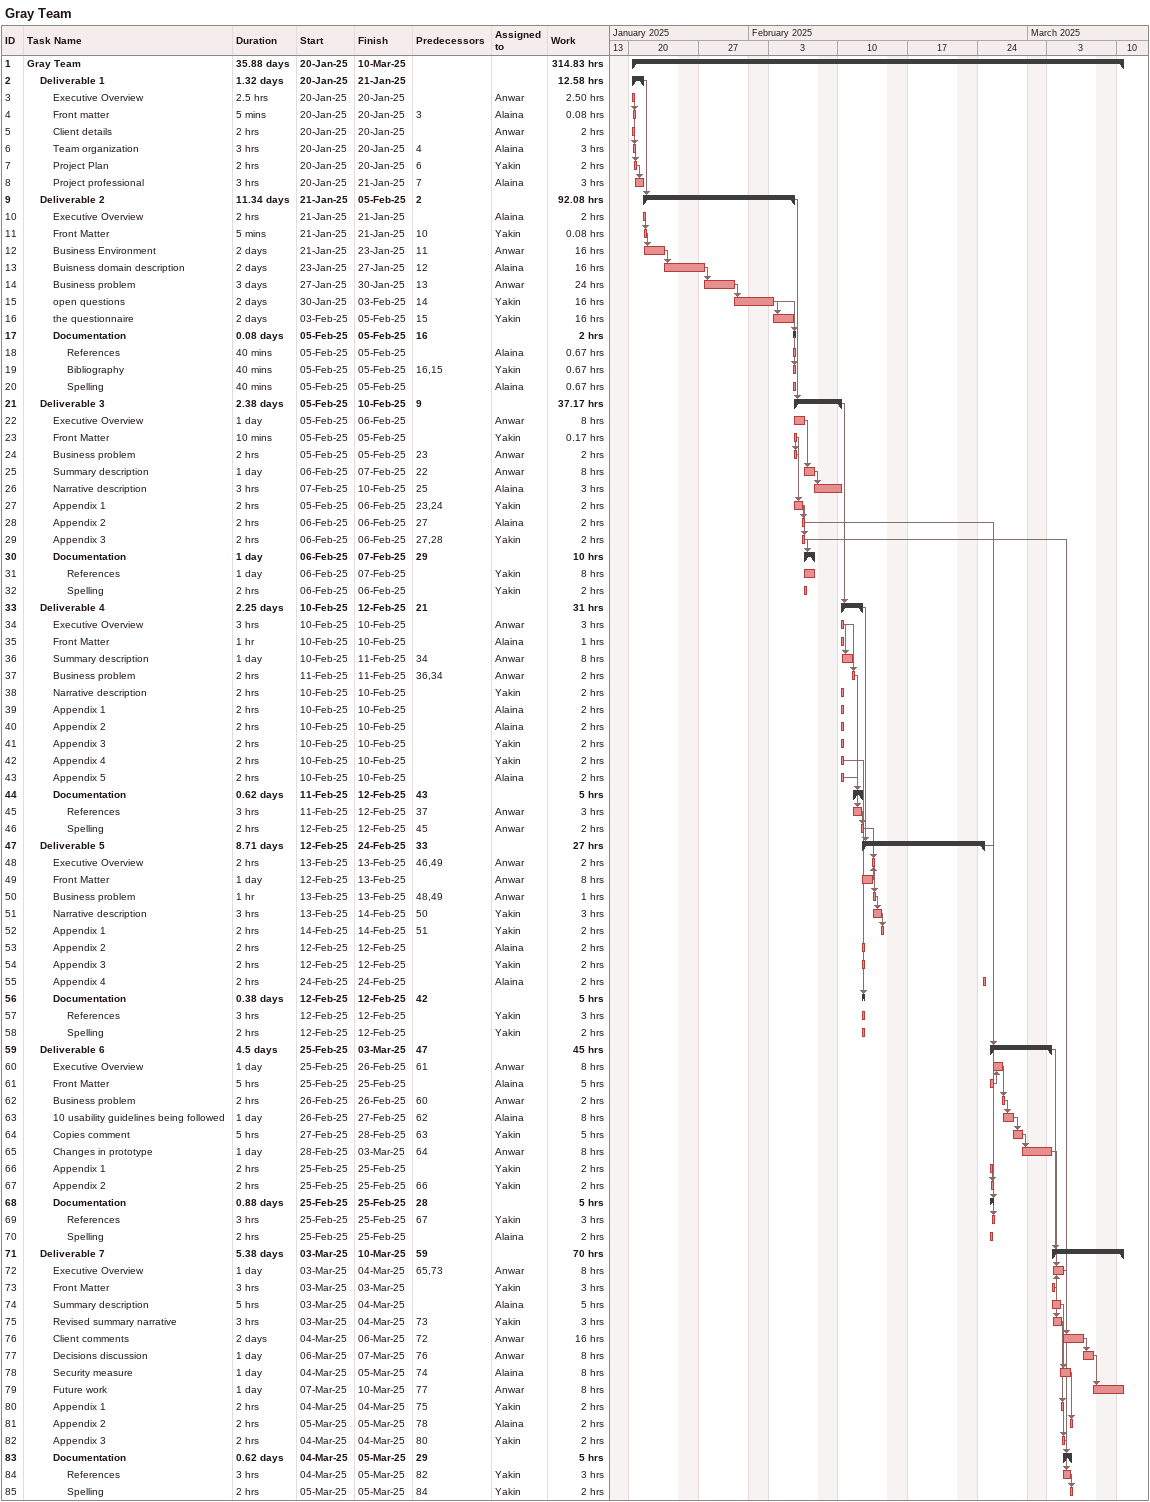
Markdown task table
Gray Team

| ID | Level | Task | Duration | Start | Finish | Predecessors | Resources | Work (h) |
|---|---|---|---|---|---|---|---|---|
| 1 | 1 | **Gray Team** | 35.88d | 2025-01-20 | 2025-03-10 |  |  | 314.83 |
| 2 | 2 | **Deliverable 1** | 1.32d | 2025-01-20 | 2025-01-21 |  |  | 12.58 |
| 3 | 3 | Executive Overview | 2.5h | 2025-01-20 | 2025-01-20 |  | Anwar | 2.50 |
| 4 | 3 | Front matter | 5min | 2025-01-20 | 2025-01-20 | 3 | Alaina | 0.08 |
| 5 | 3 | Client details | 2h | 2025-01-20 | 2025-01-20 |  | Anwar | 2 |
| 6 | 3 | Team organization | 3h | 2025-01-20 | 2025-01-20 | 4 | Alaina | 3 |
| 7 | 3 | Project Plan | 2h | 2025-01-20 | 2025-01-20 | 6 | Yakin | 2 |
| 8 | 3 | Project professional | 3h | 2025-01-20 | 2025-01-21 | 7 | Alaina | 3 |
| 9 | 2 | **Deliverable 2** | 11.34d | 2025-01-21 | 2025-02-05 | 2 |  | 92.08 |
| 10 | 3 | Executive Overview | 2h | 2025-01-21 | 2025-01-21 |  | Alaina | 2 |
| 11 | 3 | Front Matter | 5min | 2025-01-21 | 2025-01-21 | 10 | Yakin | 0.08 |
| 12 | 3 | Business Environment | 2d | 2025-01-21 | 2025-01-23 | 11 | Anwar | 16 |
| 13 | 3 | Buisness domain description | 2d | 2025-01-23 | 2025-01-27 | 12 | Alaina | 16 |
| 14 | 3 | Business problem | 3d | 2025-01-27 | 2025-01-30 | 13 | Anwar | 24 |
| 15 | 3 | open questions | 2d | 2025-01-30 | 2025-02-03 | 14 | Yakin | 16 |
| 16 | 3 | the questionnaire | 2d | 2025-02-03 | 2025-02-05 | 15 | Yakin | 16 |
| 17 | 3 | **Documentation** | 0.08d | 2025-02-05 | 2025-02-05 | 16 |  | 2 |
| 18 | 4 | References | 40min | 2025-02-05 | 2025-02-05 |  | Alaina | 0.67 |
| 19 | 4 | Bibliography | 40min | 2025-02-05 | 2025-02-05 | 16, 15 | Yakin | 0.67 |
| 20 | 4 | Spelling | 40min | 2025-02-05 | 2025-02-05 |  | Alaina | 0.67 |
| 21 | 2 | **Deliverable 3** | 2.38d | 2025-02-05 | 2025-02-10 | 9 |  | 37.17 |
| 22 | 3 | Executive Overview | 1d | 2025-02-05 | 2025-02-06 |  | Anwar | 8 |
| 23 | 3 | Front Matter | 10min | 2025-02-05 | 2025-02-05 |  | Yakin | 0.17 |
| 24 | 3 | Business problem | 2h | 2025-02-05 | 2025-02-05 | 23 | Anwar | 2 |
| 25 | 3 | Summary description | 1d | 2025-02-06 | 2025-02-07 | 22 | Anwar | 8 |
| 26 | 3 | Narrative description | 3h | 2025-02-07 | 2025-02-10 | 25 | Alaina | 3 |
| 27 | 3 | Appendix 1 | 2h | 2025-02-05 | 2025-02-06 | 23, 24 | Yakin | 2 |
| 28 | 3 | Appendix 2 | 2h | 2025-02-06 | 2025-02-06 | 27 | Alaina | 2 |
| 29 | 3 | Appendix 3 | 2h | 2025-02-06 | 2025-02-06 | 27, 28 | Yakin | 2 |
| 30 | 3 | **Documentation** | 1d | 2025-02-06 | 2025-02-07 | 29 |  | 10 |
| 31 | 4 | References | 1d | 2025-02-06 | 2025-02-07 |  | Yakin | 8 |
| 32 | 4 | Spelling | 2h | 2025-02-06 | 2025-02-06 |  | Yakin | 2 |
| 33 | 2 | **Deliverable 4** | 2.25d | 2025-02-10 | 2025-02-12 | 21 |  | 31 |
| 34 | 3 | Executive Overview | 3h | 2025-02-10 | 2025-02-10 |  | Anwar | 3 |
| 35 | 3 | Front Matter | 1h | 2025-02-10 | 2025-02-10 |  | Alaina | 1 |
| 36 | 3 | Summary description | 1d | 2025-02-10 | 2025-02-11 | 34 | Anwar | 8 |
| 37 | 3 | Business problem | 2h | 2025-02-11 | 2025-02-11 | 36, 34 | Anwar | 2 |
| 38 | 3 | Narrative description | 2h | 2025-02-10 | 2025-02-10 |  | Yakin | 2 |
| 39 | 3 | Appendix 1 | 2h | 2025-02-10 | 2025-02-10 |  | Alaina | 2 |
| 40 | 3 | Appendix 2 | 2h | 2025-02-10 | 2025-02-10 |  | Alaina | 2 |
| 41 | 3 | Appendix 3 | 2h | 2025-02-10 | 2025-02-10 |  | Yakin | 2 |
| 42 | 3 | Appendix 4 | 2h | 2025-02-10 | 2025-02-10 |  | Yakin | 2 |
| 43 | 3 | Appendix 5 | 2h | 2025-02-10 | 2025-02-10 |  | Alaina | 2 |
| 44 | 3 | **Documentation** | 0.62d | 2025-02-11 | 2025-02-12 | 43 |  | 5 |
| 45 | 4 | References | 3h | 2025-02-11 | 2025-02-12 | 37 | Anwar | 3 |
| 46 | 4 | Spelling | 2h | 2025-02-12 | 2025-02-12 | 45 | Anwar | 2 |
| 47 | 2 | **Deliverable 5** | 8.71d | 2025-02-12 | 2025-02-24 | 33 |  | 27 |
| 48 | 3 | Executive Overview | 2h | 2025-02-13 | 2025-02-13 | 46, 49 | Anwar | 2 |
| 49 | 3 | Front Matter | 1d | 2025-02-12 | 2025-02-13 |  | Anwar | 8 |
| 50 | 3 | Business problem | 1h | 2025-02-13 | 2025-02-13 | 48, 49 | Anwar | 1 |
| 51 | 3 | Narrative description | 3h | 2025-02-13 | 2025-02-14 | 50 | Yakin | 3 |
| 52 | 3 | Appendix 1 | 2h | 2025-02-14 | 2025-02-14 | 51 | Yakin | 2 |
| 53 | 3 | Appendix 2 | 2h | 2025-02-12 | 2025-02-12 |  | Alaina | 2 |
| 54 | 3 | Appendix 3 | 2h | 2025-02-12 | 2025-02-12 |  | Yakin | 2 |
| 55 | 3 | Appendix 4 | 2h | 2025-02-24 | 2025-02-24 |  | Alaina | 2 |
| 56 | 3 | **Documentation** | 0.38d | 2025-02-12 | 2025-02-12 | 42 |  | 5 |
| 57 | 4 | References | 3h | 2025-02-12 | 2025-02-12 |  | Yakin | 3 |
| 58 | 4 | Spelling | 2h | 2025-02-12 | 2025-02-12 |  | Yakin | 2 |
| 59 | 2 | **Deliverable 6** | 4.5d | 2025-02-25 | 2025-03-03 | 47 |  | 45 |
| 60 | 3 | Executive Overview | 1d | 2025-02-25 | 2025-02-26 | 61 | Anwar | 8 |
| 61 | 3 | Front Matter | 5h | 2025-02-25 | 2025-02-25 |  | Alaina | 5 |
| 62 | 3 | Business problem | 2h | 2025-02-26 | 2025-02-26 | 60 | Anwar | 2 |
| 63 | 3 | 10 usability guidelines being followed | 1d | 2025-02-26 | 2025-02-27 | 62 | Alaina | 8 |
| 64 | 3 | Copies comment | 5h | 2025-02-27 | 2025-02-28 | 63 | Yakin | 5 |
| 65 | 3 | Changes in prototype | 1d | 2025-02-28 | 2025-03-03 | 64 | Anwar | 8 |
| 66 | 3 | Appendix 1 | 2h | 2025-02-25 | 2025-02-25 |  | Yakin | 2 |
| 67 | 3 | Appendix 2 | 2h | 2025-02-25 | 2025-02-25 | 66 | Yakin | 2 |
| 68 | 3 | **Documentation** | 0.88d | 2025-02-25 | 2025-02-25 | 28 |  | 5 |
| 69 | 4 | References | 3h | 2025-02-25 | 2025-02-25 | 67 | Yakin | 3 |
| 70 | 4 | Spelling | 2h | 2025-02-25 | 2025-02-25 |  | Alaina | 2 |
| 71 | 2 | **Deliverable 7** | 5.38d | 2025-03-03 | 2025-03-10 | 59 |  | 70 |
| 72 | 3 | Executive Overview | 1d | 2025-03-03 | 2025-03-04 | 65, 73 | Anwar | 8 |
| 73 | 3 | Front Matter | 3h | 2025-03-03 | 2025-03-03 |  | Yakin | 3 |
| 74 | 3 | Summary description | 5h | 2025-03-03 | 2025-03-04 |  | Alaina | 5 |
| 75 | 3 | Revised summary narrative | 3h | 2025-03-03 | 2025-03-04 | 73 | Yakin | 3 |
| 76 | 3 | Client comments | 2d | 2025-03-04 | 2025-03-06 | 72 | Anwar | 16 |
| 77 | 3 | Decisions discussion | 1d | 2025-03-06 | 2025-03-07 | 76 | Anwar | 8 |
| 78 | 3 | Security measure | 1d | 2025-03-04 | 2025-03-05 | 74 | Alaina | 8 |
| 79 | 3 | Future work | 1d | 2025-03-07 | 2025-03-10 | 77 | Anwar | 8 |
| 80 | 3 | Appendix 1 | 2h | 2025-03-04 | 2025-03-04 | 75 | Yakin | 2 |
| 81 | 3 | Appendix 2 | 2h | 2025-03-05 | 2025-03-05 | 78 | Alaina | 2 |
| 82 | 3 | Appendix 3 | 2h | 2025-03-04 | 2025-03-04 | 80 | Yakin | 2 |
| 83 | 3 | **Documentation** | 0.62d | 2025-03-04 | 2025-03-05 | 29 |  | 5 |
| 84 | 4 | References | 3h | 2025-03-04 | 2025-03-05 | 82 | Yakin | 3 |
| 85 | 4 | Spelling | 2h | 2025-03-05 | 2025-03-05 | 84 | Yakin | 2 |
